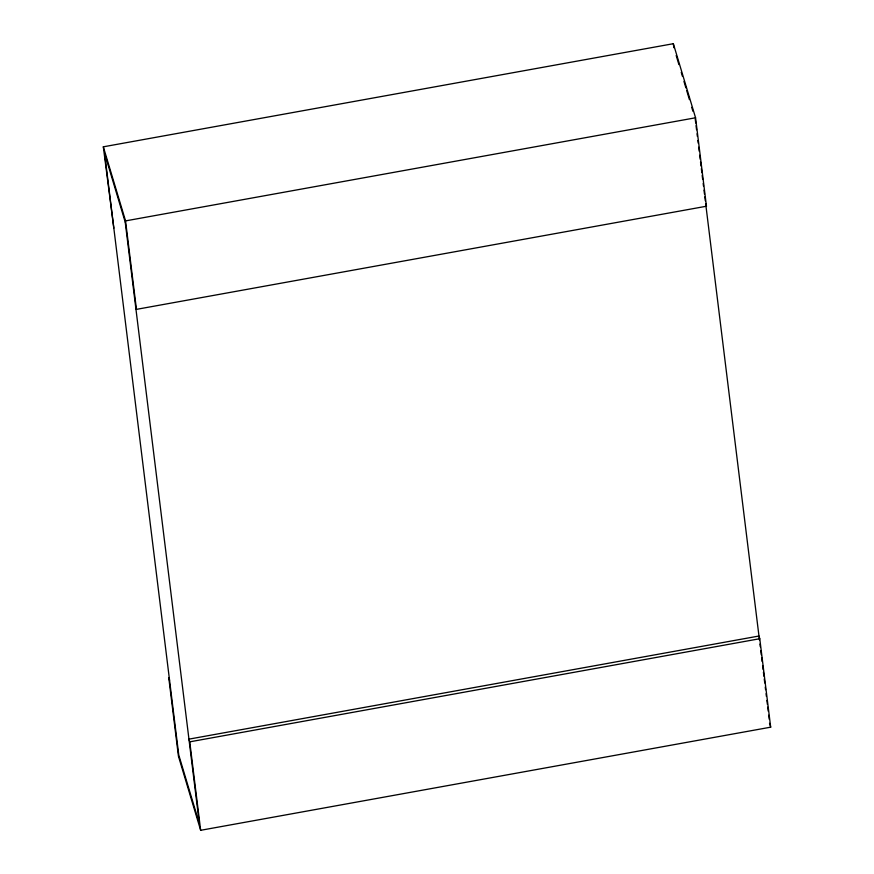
<?xml version="1.0" encoding="UTF-8"?>
<svg xmlns="http://www.w3.org/2000/svg" width="874" height="874" viewBox="0 0 874 874"><rect width="100%" height="100%" fill="white"/><g stroke="black" fill="none" stroke-linecap="round" stroke-linejoin="round"><path stroke-width="1.31" d="M113.828 228.147L103.318 146.821L673.341 43.7L695.562 117.772L706.465 206.231L136.453 309.363L135.645 306.665M103.318 146.821L125.55 220.893L695.562 117.772M759.768 638.719L758.96 636.021L188.948 739.142L189.756 741.84L759.768 638.719L770.682 727.179L200.659 830.3L178.438 756.229L168.748 677.59L169.556 680.289M676.181 55.51L678.901 64.578M681.239 72.356L682.408 76.246M683.96 81.424L685.904 87.903M686.68 90.503L689.4 99.57M691.738 107.349L692.907 111.238M705.657 203.544L706.465 206.231M769.513 723.279L770.682 727.179M695.234 119.006L695.726 123.037M696.065 125.714L696.556 129.745M697.059 133.766L697.386 136.453M697.878 140.474L698.217 143.161M698.708 147.193L699.2 151.213M699.703 155.233L700.194 159.265M700.533 161.941L701.024 165.973M701.352 168.66L701.855 172.681M702.183 175.368L702.674 179.388M703.177 183.42L703.504 186.096M703.996 190.128L704.499 194.148M704.826 196.836L705.329 200.856M705.821 204.887L759.462 640.041M759.954 644.072L760.293 646.76M760.784 650.78L761.276 654.801M761.615 657.488L762.106 661.509M762.609 665.54L763.1 669.56M763.428 672.248L763.931 676.268M764.258 678.956L764.75 682.987M765.253 687.008L765.58 689.695M766.072 693.716L766.411 696.403M766.902 700.424L767.405 704.455M767.733 707.132L768.224 711.163M768.727 715.183L769.218 719.215M673.341 43.7L673.832 47.699M125.55 220.893L136.453 309.363M189.756 741.84L200.659 830.3M125.222 222.138L104.618 153.453L178.766 754.994L199.37 823.679L125.222 222.138"/></g></svg>
